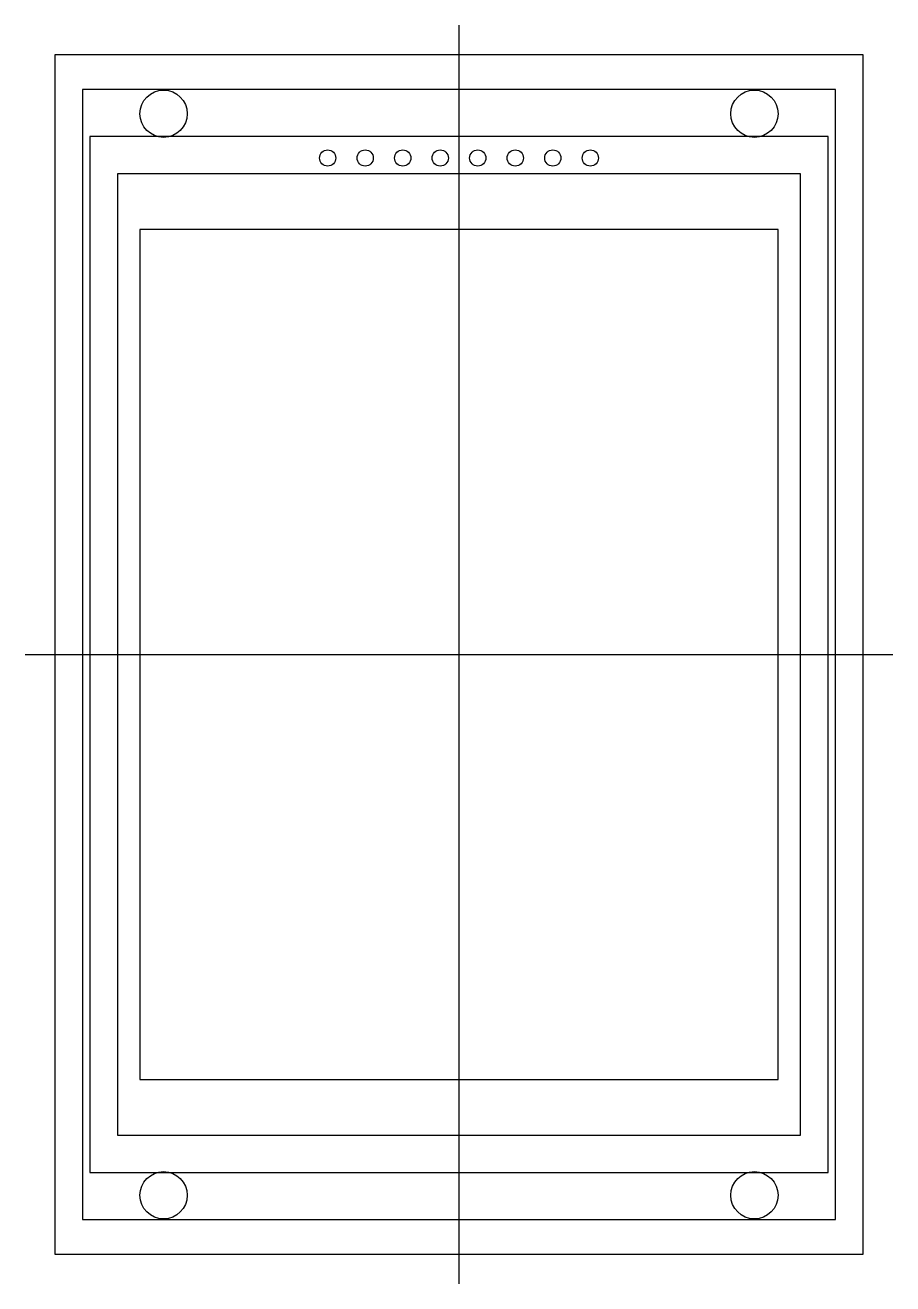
# Model space of a CAD drawing. Header units: millimetres. Extents: x -2 to 56.7, y -2 to 83.3.
import ezdxf

# ---------------------------------------------------------------- set-up
doc = ezdxf.new("R2010")
doc.units = ezdxf.units.MM
for name, color, linetype in [('ACTIVE_AREA', 4, 'CONTINUOUS'), ('BACKLIGHT', 2, 'CONTINUOUS'), ('CENTER', 8, 'CONTINUOUS'), ('HEADER', 5, 'CONTINUOUS'), ('IRON_FRAME', 1, 'CONTINUOUS'), ('LCD', 3, 'CONTINUOUS'), ('MOUNT_HOLES_EST', 6, 'CONTINUOUS'), ('PCB', 7, 'CONTINUOUS')]:
    doc.layers.add(name, color=color, linetype=linetype)

msp = doc.modelspace()

# ---------------------------------------------------------------- linework, layer by layer
at = {"layer": 'ACTIVE_AREA'}
for p, q in [((48.97, 69.44), (5.77, 69.44)), ((5.77, 69.44), (5.77, 11.84)), ((48.97, 11.84), (48.97, 69.44)), ((5.77, 11.84), (48.97, 11.84))]:
    msp.add_line(p, q, dxfattribs=at)
at = {"layer": 'BACKLIGHT'}
for p, q in [((52.37, 75.74), (2.37, 75.74)), ((2.37, 75.74), (2.37, 5.54)), ((52.37, 5.54), (52.37, 75.74)), ((2.37, 5.54), (52.37, 5.54))]:
    msp.add_line(p, q, dxfattribs=at)
at = {"layer": 'CENTER'}
for p, q in [((27.37, -2), (27.37, 83.28)), ((-2, 40.64), (56.74, 40.64))]:
    msp.add_line(p, q, dxfattribs=at)
at = {"layer": 'HEADER'}
for centre in [(18.48, 74.28), (21.02, 74.28), (23.56, 74.28), (26.1, 74.28), (28.64, 74.28), (31.18, 74.28), (33.72, 74.28), (36.26, 74.28)]:
    msp.add_circle(centre, 0.55, dxfattribs=at)
at = {"layer": 'IRON_FRAME'}
for p, q in [((52.87, 78.92), (1.87, 78.92)), ((1.87, 78.92), (1.87, 2.36)), ((52.87, 2.36), (52.87, 78.92)), ((1.87, 2.36), (52.87, 2.36))]:
    msp.add_line(p, q, dxfattribs=at)
at = {"layer": 'LCD'}
for p, q in [((50.5, 73.215), (4.24, 73.215)), ((4.24, 73.215), (4.24, 8.065)), ((50.5, 8.065), (50.5, 73.215)), ((4.24, 8.065), (50.5, 8.065))]:
    msp.add_line(p, q, dxfattribs=at)
at = {"layer": 'MOUNT_HOLES_EST'}
for centre in [(7.37, 77.28), (47.37, 77.28), (7.37, 4), (47.37, 4)]:
    msp.add_circle(centre, 1.6, dxfattribs=at)
at = {"layer": 'PCB'}
for p, q in [((54.74, 81.28), (0, 81.28)), ((0, 81.28), (0, 0)), ((54.74, 0), (54.74, 81.28)), ((0, 0), (54.74, 0))]:
    msp.add_line(p, q, dxfattribs=at)

doc.saveas('drawing.dxf')
